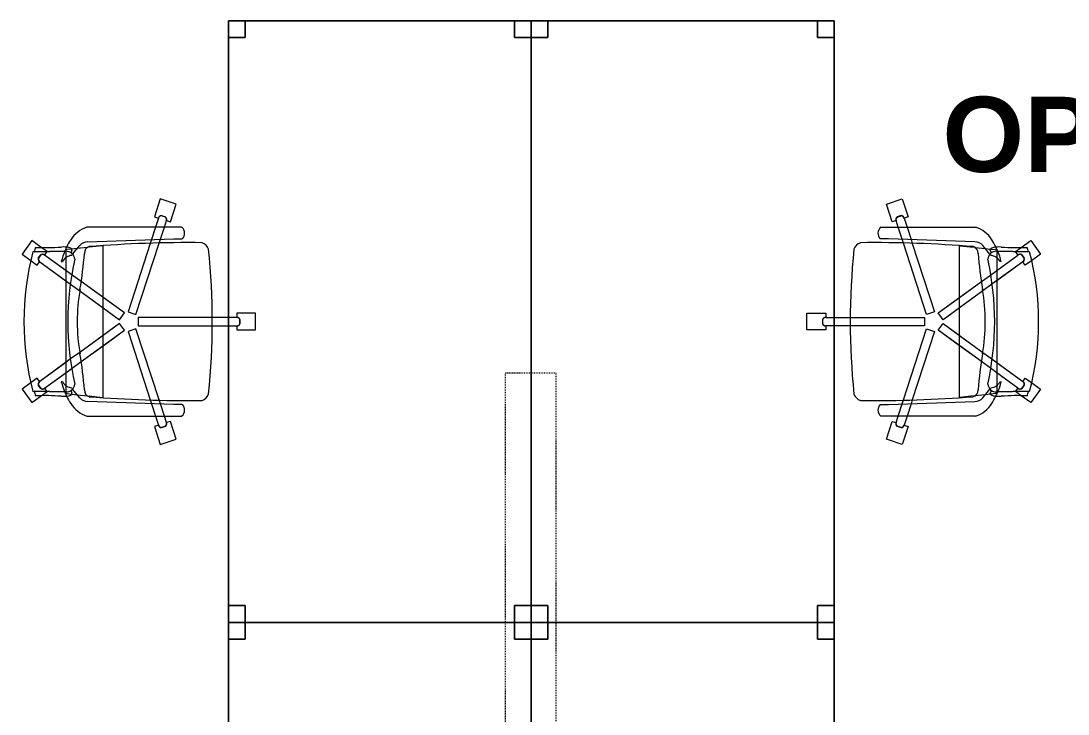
# Model space of a CAD drawing. Header units: inches. Extents: x 385 to 2249, y -1773 to -36.
# Drawn here: x 613.5 to 738.8, y -746.6 to -663.6 of the extents above; entities that cross this region are included whole.
import ezdxf

# ---------------------------------------------------------------- set-up
doc = ezdxf.new("R2010")
doc.units = ezdxf.units.IN
doc.header["$MEASUREMENT"] = 0
doc.linetypes.add('Dash 1_32_', pattern=[0.0625, 0.03125, -0.03125])
for name, color, linetype, lineweight in [('A-AREA-IDEN', 2, 'Continuous', 9), ('A-DETL', 90, 'Continuous', 9), ('I-FURN', 30, 'Continuous', 9)]:
    doc.layers.add(name, color=color, linetype=linetype, lineweight=lineweight)
doc.styles.add('Swis721 Lt BT_B', font='', dxfattribs={"height": 9})
doc.styles.get('Swis721 Lt BT_B').set_extended_font_data('Swis721 Lt BT', bold=True)

# ---------------------------------------------------------------- blocks, each defined once
blk = doc.blocks.new('Rectangular Table - Rectangular Table-V40-Level 6 POWER _ SIGNAL')
at = {"layer": 'I-FURN'}
for p, q in [((36, 18.13), (-30.65, 18.13)), ((-30.65, 18.13), (36, 18.13)), ((34, 18.13), (34, 16.13)), ((36, 18.13), (34, 18.13)), ((34, 18.13), (36, 18.13)), ((34, 16.13), (34, 18.13)), ((36, 16.13), (36, 18.13)), ((36, 18.13), (36, 16.13)), ((36, -18.13), (36, 18.13)), ((36, 18.13), (36, -18.13)), ((34, 16.13), (36, 16.13)), ((36, 16.13), (34, 16.13)), ((-36, 7.79), (-36, -18.13)), ((-36, -18.13), (-36, 7.79)), ((-34, -16.13), (-36, -16.13)), ((-36, -16.13), (-36, -18.13)), ((-36, -18.13), (-36, -16.13)), ((-36, -16.13), (-34, -16.13)), ((-34, -18.13), (-34, -16.13)), ((-34, -16.13), (-34, -18.13)), ((36, -16.13), (34, -16.13)), ((34, -16.13), (34, -18.13)), ((34, -18.13), (34, -16.13)), ((34, -16.13), (36, -16.13)), ((36, -18.13), (36, -16.13)), ((36, -16.13), (36, -18.13)), ((-36, -18.13), (-34, -18.13)), ((-34, -18.13), (-36, -18.13)), ((-36, -18.13), (36, -18.13)), ((36, -18.13), (-36, -18.13)), ((34, -18.13), (36, -18.13)), ((36, -18.13), (34, -18.13))]:
    blk.add_line(p, q, dxfattribs=at)
blk = doc.blocks.new('Rectangular Table - Rectangular Table-5809077-Level 6 POWER _ SIGNAL')
at = {"layer": 'I-FURN'}
for p, q in [((-34, 18.13), (-36, 18.13)), ((-36, 18.13), (-36, 16.13)), ((-36, 16.13), (-36, 18.13)), ((-36, 18.13), (-34, 18.13)), ((36, 18.13), (-36, 18.13)), ((-36, 18.13), (-36, -18.13)), ((-36, -18.13), (-36, 18.13)), ((-36, 18.13), (36, 18.13)), ((-34, 16.13), (-34, 18.13)), ((-34, 18.13), (-34, 16.13)), ((34, 18.13), (34, 16.13)), ((36, 18.13), (34, 18.13)), ((34, 18.13), (36, 18.13)), ((34, 16.13), (34, 18.13)), ((36, 16.13), (36, 18.13)), ((36, 18.13), (36, 16.13)), ((36, -18.13), (36, 18.13)), ((36, 18.13), (36, -18.13)), ((-36, 16.13), (-34, 16.13)), ((-34, 16.13), (-36, 16.13)), ((34, 16.13), (36, 16.13)), ((36, 16.13), (34, 16.13)), ((-34, -16.13), (-36, -16.13)), ((-36, -16.13), (-36, -18.13)), ((-36, -18.13), (-36, -16.13)), ((-36, -16.13), (-34, -16.13)), ((-34, -18.13), (-34, -16.13)), ((-34, -16.13), (-34, -18.13)), ((36, -16.13), (34, -16.13)), ((34, -16.13), (34, -18.13)), ((34, -18.13), (34, -16.13)), ((34, -16.13), (36, -16.13)), ((36, -18.13), (36, -16.13)), ((36, -16.13), (36, -18.13)), ((-36, -18.13), (-34, -18.13)), ((-34, -18.13), (-36, -18.13)), ((-36, -18.13), (36, -18.13)), ((36, -18.13), (-36, -18.13)), ((34, -18.13), (36, -18.13)), ((36, -18.13), (34, -18.13))]:
    blk.add_line(p, q, dxfattribs=at)
blk = doc.blocks.new('F-Haworth_Chair_X99-Seminar - X99 Advanced Seminar Chair-V42-Level 6 POWER _ SIGNAL')
at = {"layer": 'I-FURN'}
for p, q in [((-1, 15.13), (1, 15.13)), ((-1, 12.88), (-1, 15.13)), ((-1, 15.13), (1, 15.13)), ((-1, 12.88), (-1, 15.13)), ((1, 15.13), (1, 12.88)), ((1, 15.13), (1, 12.88)), ((-0.52, 12.88), (-1, 12.88)), ((-0.52, 12.88), (-1, 12.88)), ((-0.5, 11.87), (-0.5, 12.88)), ((-0.5, 11.87), (-0.5, 12.88)), ((0.26, 13.26), (-0.26, 13.26)), ((0.26, 13.26), (-0.26, 13.26)), ((-0.25, 13.25), (0.25, 13.25)), ((-0.25, 13.25), (0.25, 13.25)), ((0.5, 12.88), (0.5, 11.87)), ((0.5, 12.88), (0.5, 11.87)), ((1, 12.88), (0.52, 12.88)), ((1, 12.88), (0.52, 12.88)), ((-0.5, 9.91), (-0.5, 11.87)), ((-0.5, 9.91), (-0.5, 11.87)), ((0.5, 11.87), (0.5, 9.91)), ((0.5, 11.87), (0.5, 9.91)), ((-0.5, 1.08), (-0.5, 9.91)), ((-0.5, 1.08), (-0.5, 9.91)), ((0.5, 9.91), (0.5, 1.08)), ((0.5, 9.91), (0.5, 1.08)), ((-11.32, 5.48), (-11.3, 6.32)), ((-9.92, 6.36), (-9.92, 5.36)), ((9.92, 5.36), (9.92, 6.36)), ((11.3, 6.32), (11.32, 5.48)), ((-14.69, 3.72), (-14.08, 5.62)), ((-14.69, 3.72), (-14.08, 5.62)), ((-14.08, 5.62), (-11.94, 4.93)), ((-14.08, 5.62), (-11.94, 4.93)), ((-11.32, -5.06), (-11.32, 5.48)), ((-9.92, 5.36), (-9.57, -4.97)), ((9.57, -4.97), (9.92, 5.36)), ((11.32, 5.48), (11.32, -5.06)), ((11.94, 4.93), (14.08, 5.62)), ((11.94, 4.93), (14.08, 5.62)), ((14.08, 5.62), (14.69, 3.72)), ((14.08, 5.62), (14.69, 3.72)), ((-12.53, 4.34), (-12.69, 3.85)), ((-12.53, 4.34), (-12.69, 3.85)), ((-12.68, 3.86), (-12.52, 4.33)), ((-12.68, 3.86), (-12.52, 4.33)), ((-11.94, 4.93), (-12.09, 4.47)), ((-11.94, 4.93), (-12.09, 4.47)), ((-12.09, 4.45), (-11.32, 4.21)), ((-12.09, 4.45), (-11.32, 4.21)), ((-11.32, 4.21), (-9.86, 3.73)), ((-11.32, 4.21), (-9.86, 3.73)), ((9.86, 3.73), (11.32, 4.21)), ((9.86, 3.73), (11.32, 4.21)), ((11.32, 4.21), (12.09, 4.45)), ((11.32, 4.21), (12.09, 4.45)), ((12.09, 4.47), (11.94, 4.93)), ((12.09, 4.47), (11.94, 4.93)), ((12.52, 4.33), (12.68, 3.86)), ((12.52, 4.33), (12.68, 3.86)), ((12.69, 3.85), (12.53, 4.34)), ((12.69, 3.85), (12.53, 4.34)), ((-12.55, 3.03), (-14.69, 3.72)), ((-12.55, 3.03), (-14.69, 3.72)), ((-12.4, 3.49), (-12.55, 3.03)), ((-12.4, 3.49), (-12.55, 3.03)), ((-11.32, 3.15), (-12.4, 3.5)), ((-11.32, 3.15), (-12.4, 3.5)), ((-9.83, 2.67), (-11.32, 3.15)), ((-9.83, 2.67), (-11.32, 3.15)), ((-9.86, 3.73), (-9.38, 3.57)), ((-9.86, 3.73), (-9.38, 3.57)), ((-9.37, 2.52), (-9.83, 2.67)), ((-9.37, 2.52), (-9.83, 2.67)), ((-9.38, 3.57), (-0.87, 0.81)), ((-9.38, 3.57), (-0.87, 0.81)), ((-1.18, -0.14), (-9.37, 2.52)), ((-1.18, -0.14), (-9.37, 2.52)), ((0.87, 0.81), (9.38, 3.57)), ((0.87, 0.81), (9.38, 3.57)), ((9.37, 2.52), (1.18, -0.14)), ((9.37, 2.52), (1.18, -0.14)), ((9.83, 2.67), (9.37, 2.52)), ((9.83, 2.67), (9.37, 2.52)), ((9.38, 3.57), (9.86, 3.73)), ((9.38, 3.57), (9.86, 3.73)), ((11.32, 3.15), (9.83, 2.67)), ((11.32, 3.15), (9.83, 2.67)), ((12.4, 3.5), (11.32, 3.15)), ((12.4, 3.5), (11.32, 3.15)), ((12.55, 3.03), (12.4, 3.49)), ((12.55, 3.03), (12.4, 3.49)), ((14.69, 3.72), (12.55, 3.03)), ((14.69, 3.72), (12.55, 3.03)), ((-0.87, 0.81), (-1.18, -0.14)), ((-0.87, 0.81), (-1.18, -0.14)), ((0.5, 1.08), (-0.5, 1.08)), ((0.5, 1.08), (-0.5, 1.08)), ((1.18, -0.14), (0.87, 0.81)), ((1.18, -0.14), (0.87, 0.81)), ((-4.79, -5.75), (-1.04, -0.58)), ((-0.23, -1.17), (-3.68, -5.91)), ((-2.89, -3.12), (-1.04, -0.58)), ((-0.23, -1.17), (-1.65, -3.12)), ((-1.04, -0.58), (-0.23, -1.17)), ((-1.04, -0.58), (-0.23, -1.17)), ((0.23, -1.17), (1.04, -0.58)), ((0.23, -1.17), (1.04, -0.58)), ((1.65, -3.12), (0.23, -1.17)), ((3.68, -5.91), (0.23, -1.17)), ((1.04, -0.58), (2.89, -3.12)), ((1.04, -0.58), (4.79, -5.75)), ((-9.07, -3.12), (-2.89, -3.12)), ((-9.07, -3.2), (-9.07, -3.12)), ((-8.9, -4.8), (-9.07, -3.2)), ((-4.79, -5.75), (-2.89, -3.12)), ((-1.65, -3.12), (-3.68, -5.91)), ((-2.89, -3.12), (-1.65, -3.12)), ((-1.65, -3.12), (1.65, -3.12)), ((1.65, -3.12), (2.89, -3.12)), ((3.68, -5.91), (1.65, -3.12)), ((2.89, -3.12), (9.07, -3.12)), ((2.89, -3.12), (4.79, -5.75)), ((9.07, -3.2), (8.9, -4.8)), ((9.07, -3.12), (9.07, -3.2)), ((-8.88, -4.99), (-8.89, -4.91)), ((-8.75, -6.22), (-8.88, -4.99)), ((8.88, -4.99), (8.75, -6.22)), ((8.89, -4.91), (8.88, -4.99)), ((-9.13, -5.92), (-8.07, -6.77)), ((-8.68, -6.87), (-8.75, -6.22)), ((-5.57, -6.82), (-4.79, -5.75)), ((-5.57, -6.82), (-4.79, -5.75)), ((-3.68, -5.91), (-4.47, -7.01)), ((-3.68, -5.91), (-4.47, -7.01)), ((4.47, -7.01), (3.68, -5.91)), ((4.47, -7.01), (3.68, -5.91)), ((4.79, -5.75), (5.57, -6.82)), ((4.79, -5.75), (5.57, -6.82)), ((8.07, -6.77), (9.13, -5.92)), ((8.75, -6.22), (8.68, -6.87)), ((-8.62, -7.42), (-8.68, -6.87)), ((-8.6, -7.6), (-8.62, -7.43)), ((-8.61, -6.81), (-8.23, -6.95)), ((-8.03, -6.81), (-7.95, -6.87)), ((-7.97, -10.12), (-5.57, -6.82)), ((-4.47, -7.01), (-7.16, -10.71)), ((-6.14, -7.6), (-5.57, -6.82)), ((-4.47, -7.01), (-4.9, -7.6)), ((4.9, -7.6), (4.47, -7.01)), ((7.16, -10.71), (4.47, -7.01)), ((5.57, -6.82), (6.14, -7.6)), ((5.57, -6.82), (7.97, -10.12)), ((7.95, -6.87), (8.03, -6.81)), ((8.23, -6.95), (8.61, -6.81)), ((8.62, -7.43), (8.6, -7.6)), ((8.68, -6.87), (8.62, -7.42)), ((-8.49, -7.6), (-8.56, -7.6)), ((-8.42, -7.57), (-8.34, -11.37)), ((-8.34, -11.52), (-8.42, -7.57)), ((-7.65, -7.6), (-8.4, -7.6)), ((-7.97, -10.12), (-6.14, -7.6)), ((-6.14, -7.6), (-7.65, -7.6)), ((-7.18, -7.99), (-7.21, -8.13)), ((-4.93, -7.64), (-7.16, -10.71)), ((-4.93, -7.6), (-6.14, -7.6)), ((4.9, -7.6), (-4.9, -7.6)), ((6.14, -7.6), (4.9, -7.6)), ((7.16, -10.71), (4.9, -7.6)), ((7.65, -7.6), (6.14, -7.6)), ((6.14, -7.6), (7.97, -10.12)), ((7.21, -8.13), (7.18, -7.99)), ((8.4, -7.6), (7.65, -7.6)), ((8.34, -11.37), (8.42, -7.57)), ((8.42, -7.57), (8.34, -11.52)), ((8.56, -7.6), (8.49, -7.6)), ((-8.88, -10.52), (-8.38, -9.83)), ((-8.88, -10.52), (-8.38, -9.83)), ((-8.38, -9.83), (-7.99, -10.11)), ((-8.38, -9.83), (-7.99, -10.11)), ((7.99, -10.11), (8.38, -9.83)), ((7.99, -10.11), (8.38, -9.83)), ((8.38, -9.83), (8.88, -10.52)), ((8.38, -9.83), (8.88, -10.52)), ((-9.7, -11.65), (-8.88, -10.52)), ((-9.7, -11.65), (-8.88, -10.52)), ((-8, -10.58), (-7.59, -10.88)), ((-8, -10.58), (-7.59, -10.88)), ((-7.59, -10.87), (-7.99, -10.57)), ((-7.59, -10.87), (-7.99, -10.57)), ((-6.76, -11), (-7.29, -11.74)), ((-6.76, -11), (-7.29, -11.74)), ((-7.15, -10.72), (-6.76, -11)), ((-7.15, -10.72), (-6.76, -11)), ((6.76, -11), (7.15, -10.72)), ((6.76, -11), (7.15, -10.72)), ((7.29, -11.74), (6.76, -11)), ((7.29, -11.74), (6.76, -11)), ((7.99, -10.57), (7.59, -10.87)), ((7.99, -10.57), (7.59, -10.87)), ((7.59, -10.88), (8, -10.58)), ((7.59, -10.88), (8, -10.58)), ((8.88, -10.52), (9.7, -11.65)), ((8.88, -10.52), (9.7, -11.65)), ((-8.08, -12.82), (-9.7, -11.65)), ((-8.08, -12.82), (-9.7, -11.65)), ((-7.29, -11.74), (-8.08, -12.82)), ((-7.29, -11.74), (-8.08, -12.82)), ((8.08, -12.82), (7.29, -11.74)), ((8.08, -12.82), (7.29, -11.74)), ((9.7, -11.65), (8.08, -12.82)), ((9.7, -11.65), (8.08, -12.82))]:
    blk.add_line(p, q, dxfattribs=at)
for centre, radius, start, end in [((-0.11, 12.88), 0.407, 111.1651, 180.8349), ((-0.11, 12.88), 0.407, 166.9009, 180.8349), ((-0.11, 12.88), 0.407, 152.967, 166.9009), ((-0.09, 12.88), 0.406, 139.5719, 180), ((-0.09, 12.88), 0.406, 166.524, 180), ((-0.09, 12.88), 0.406, 139.5719, 166.524), ((-0.11, 12.88), 0.407, 111.1651, 152.967), ((-0.09, 12.88), 0.406, 126.0959, 139.5719), ((-0.09, 12.88), 0.406, 126.0959, 139.5719), ((-0.09, 12.88), 0.406, 112.6199, 126.0959), ((-0.09, 12.88), 0.406, 112.6199, 126.0959), ((0.09, 12.88), 0.406, 53.9041, 67.3801), ((0.09, 12.88), 0.406, 53.9041, 67.3801), ((0.11, 12.88), 0.407, 359.1651, 68.8349), ((0.11, 12.88), 0.407, 359.1651, 68.8349), ((0.09, 12.88), 0.406, 0, 53.9041), ((0.09, 12.88), 0.406, 13.476, 53.9041), ((0.09, 12.88), 0.406, 0, 13.476), ((-8.21, 8.28), 1.31, 110.0433, 159.9567), ((0, -75.01), 84.96, 84.1475, 95.8525), ((8.21, 8.28), 1.31, 20.0433, 69.9567), ((144.06, 7.32), 153.52, 179.4749, 184.5213), ((-144.06, 7.32), 153.52, 355.4787, 0.5251), ((-10.58, 5.68), 0.956, 45.8901, 138.1099), ((10.58, 5.68), 0.956, 41.8901, 134.1099), ((-12.28, 3.88), 0.407, 183.1651, 252.8349), ((-12.28, 3.88), 0.407, 183.1651, 252.8349), ((-12.27, 3.89), 0.406, 184.6199, 198.0959), ((-12.27, 3.89), 0.406, 184.6199, 252), ((-12.27, 3.89), 0.406, 198.0959, 238.524), ((-12.22, 4.09), 0.407, 71.1651, 140.8349), ((-12.22, 4.09), 0.407, 126.9009, 140.8349), ((-12.22, 4.07), 0.406, 85.476, 139.3801), ((-12.22, 4.07), 0.406, 72, 139.3801), ((-12.22, 4.09), 0.407, 112.967, 126.9009), ((-12.22, 4.09), 0.407, 71.1651, 112.967), ((-12.22, 4.07), 0.406, 72, 85.476), ((12.22, 4.09), 0.407, 80.967, 108.8349), ((12.22, 4.09), 0.407, 39.1651, 108.8349), ((12.22, 4.07), 0.406, 81.0479, 108), ((12.22, 4.07), 0.406, 40.6199, 108), ((12.22, 4.09), 0.407, 39.1651, 80.967), ((12.22, 4.07), 0.406, 40.6199, 81.0479), ((12.27, 3.89), 0.406, 288, 355.3801), ((12.28, 3.88), 0.407, 287.1651, 356.8349), ((12.27, 3.89), 0.406, 288, 341.9041), ((12.27, 3.89), 0.406, 341.9041, 355.3801), ((12.28, 3.88), 0.407, 342.9009, 356.8349), ((-12.27, 3.89), 0.406, 238.524, 252), ((12.28, 3.88), 0.407, 287.1651, 315.033), ((12.28, 3.88), 0.407, 315.033, 328.967), ((12.28, 3.88), 0.407, 328.967, 342.9009), ((-8.18, -4.9), 1.39, 182.8013, 227.1078), ((-8.24, -4.59), 0.763, 194.2338, 275.7662), ((8.24, -4.59), 0.763, 264.2338, 345.7662), ((8.18, -4.9), 1.39, 312.8922, 357.1987), ((-7.87, -3.92), 3.63, 198.1789, 238.0478), ((-11.32, -48.08), 42.84, 79.9767, 85.7699), ((0, 15.97), 22.19, 259.9767, 280.0233), ((11.32, -48.08), 42.84, 94.2301, 100.0233), ((7.87, -3.92), 3.63, 301.9522, 341.8211), ((-4.71, 1.15), 9.61, 238.0478, 243.9964), ((-5.2, -7.86), 3.74, 170.0936, 184.0143), ((-4.71, 1.15), 9.61, 243.9964, 246.4906), ((-8.28, -7.33), 0.613, 122.5427, 170.0936), ((-7.37, -7.55), 1.05, 95.9554, 181.1786), ((-7.37, -7.55), 1.05, 145.2002, 181.1786), ((-6.55, -6.76), 1.38, 185.0878, 199.5533), ((-6.55, -6.76), 1.38, 199.5533, 212.4248), ((0, 26.49), 33.83, 257.2285, 282.7715), ((7.37, -7.55), 1.05, 358.8214, 84.0446), ((6.55, -6.76), 1.38, 327.5752, 354.9122), ((7.37, -7.55), 1.05, 358.8214, 34.7998), ((4.71, 1.15), 9.61, 293.5094, 296.0036), ((8.28, -7.33), 0.613, 9.9064, 57.4573), ((5.2, -7.86), 3.74, 355.9857, 9.9064), ((4.71, 1.15), 9.61, 296.1949, 301.9522), ((-36.06, -10.03), 27.2, 357.4882, 4.0143), ((-4.71, 1.15), 9.61, 246.6393, 247.073), ((-4.71, 1.15), 9.61, 247.2631, 254.9334), ((-6.55, -6.76), 1.38, 214.0187, 228.4842), ((-6.55, -6.76), 1.38, 228.4842, 242.9497), ((6.55, -6.76), 1.38, 297.0503, 325.9813), ((4.71, 1.15), 9.61, 285.0666, 292.7369), ((4.71, 1.15), 9.61, 292.927, 293.3607), ((36.06, -10.03), 27.2, 175.9857, 182.5118), ((0, 20.73), 33.17, 254.4478, 255.4234), ((-7.66, -10.36), 0.407, 143.1651, 212.8349), ((-7.66, -10.36), 0.407, 171.033, 198.9009), ((-7.66, -10.36), 0.407, 143.1651, 171.033), ((-7.64, -10.36), 0.406, 157.476, 184.4281), ((-7.64, -10.36), 0.406, 157.476, 211.3801), ((-7.64, -10.36), 0.406, 184.4281, 211.3801), ((-7.66, -10.36), 0.407, 198.9009, 212.8349), ((-7.64, -10.36), 0.406, 144, 157.476), ((-7.64, -10.36), 0.406, 144, 157.476), ((-7.48, -10.49), 0.407, 255.1651, 324.8349), ((-7.49, -10.47), 0.406, 256.6199, 297.0479), ((-7.49, -10.47), 0.406, 256.6199, 270.0959), ((-7.48, -10.49), 0.407, 255.1651, 269.0991), ((-7.49, -10.47), 0.406, 270.0959, 283.5719), ((-7.48, -10.49), 0.407, 269.0991, 283.033), ((-7.49, -10.47), 0.406, 283.5719, 297.0479), ((-7.48, -10.49), 0.407, 283.033, 310.9009), ((-7.49, -10.47), 0.406, 297.0479, 324), ((-7.49, -10.47), 0.406, 297.0479, 310.524), ((-7.49, -10.47), 0.406, 310.524, 324), ((-7.48, -10.49), 0.407, 310.9009, 324.8349), ((7.48, -10.49), 0.407, 215.1651, 284.8349), ((7.48, -10.49), 0.407, 215.1651, 284.8349), ((7.49, -10.47), 0.406, 216, 229.476), ((7.49, -10.47), 0.406, 216, 283.3801), ((7.49, -10.47), 0.406, 229.476, 256.4281), ((7.49, -10.47), 0.406, 256.4281, 283.3801), ((7.64, -10.36), 0.406, 22.524, 36), ((7.64, -10.36), 0.406, 328.6199, 36), ((7.66, -10.36), 0.407, 327.1651, 36.8349), ((7.66, -10.36), 0.407, 341.0991, 36.8349), ((7.64, -10.36), 0.406, 328.6199, 355.5719), ((7.66, -10.36), 0.407, 327.1651, 341.0991), ((7.64, -10.36), 0.406, 9.0479, 22.524), ((7.64, -10.36), 0.406, 355.5719, 9.0479), ((0, 20.73), 33.17, 284.5766, 285.5522), ((0, 20.29), 32.89, 255.304, 284.6925)]:
    blk.add_arc(centre, radius, start, end, dxfattribs=at)
blk = doc.blocks.new('Rectangular Table - Rectangular Table-V54-Level 6 POWER _ SIGNAL')
at = {"layer": 'I-FURN'}
for p, q in [((36, 18.13), (-30.65, 18.13)), ((-30.65, 18.13), (36, 18.13)), ((34, 18.13), (34, 16.13)), ((36, 18.13), (34, 18.13)), ((34, 18.13), (36, 18.13)), ((34, 16.13), (34, 18.13)), ((36, 16.13), (36, 18.13)), ((36, 18.13), (36, 16.13)), ((36, -18.13), (36, 18.13)), ((36, 18.13), (36, -18.13)), ((-36, 16.53), (-36, 16.13)), ((-36, 16.13), (-36, 16.53)), ((-36, 16.53), (-36, -3.06)), ((-36, -3.06), (-36, 16.53)), ((-36, 16.13), (-34.15, 16.13)), ((-34.15, 16.13), (-36, 16.13)), ((34, 16.13), (36, 16.13)), ((36, 16.13), (34, 16.13)), ((36, -16.13), (34, -16.13)), ((34, -16.13), (34, -18.13)), ((34, -18.13), (34, -16.13)), ((34, -16.13), (36, -16.13)), ((36, -18.13), (36, -16.13)), ((36, -16.13), (36, -18.13)), ((-30.65, -18.13), (36, -18.13)), ((36, -18.13), (-30.65, -18.13)), ((34, -18.13), (36, -18.13)), ((36, -18.13), (34, -18.13))]:
    blk.add_line(p, q, dxfattribs=at)
blk = doc.blocks.new('Rectangular Table - Rectangular Table-5809076-Level 6 POWER _ SIGNAL')
at = {"layer": 'I-FURN'}
for p, q in [((-34, 18.13), (-36, 18.13)), ((-36, 18.13), (-36, 16.13)), ((-36, 16.13), (-36, 18.13)), ((-36, 18.13), (-34, 18.13)), ((36, 18.13), (-36, 18.13)), ((-36, 18.13), (-36, -18.13)), ((-36, -18.13), (-36, 18.13)), ((-36, 18.13), (36, 18.13)), ((-34, 16.13), (-34, 18.13)), ((-34, 18.13), (-34, 16.13)), ((34, 18.13), (34, 16.13)), ((36, 18.13), (34, 18.13)), ((34, 18.13), (36, 18.13)), ((34, 16.13), (34, 18.13)), ((36, 16.13), (36, 18.13)), ((36, 18.13), (36, 16.13)), ((36, -18.13), (36, 18.13)), ((36, 18.13), (36, -18.13)), ((-36, 16.13), (-34, 16.13)), ((-34, 16.13), (-36, 16.13)), ((34, 16.13), (36, 16.13)), ((36, 16.13), (34, 16.13)), ((-34, -16.13), (-36, -16.13)), ((-36, -16.13), (-36, -18.13)), ((-36, -18.13), (-36, -16.13)), ((-36, -16.13), (-34, -16.13)), ((-34, -18.13), (-34, -16.13)), ((-34, -16.13), (-34, -18.13)), ((36, -16.13), (34, -16.13)), ((34, -16.13), (34, -18.13)), ((34, -18.13), (34, -16.13)), ((34, -16.13), (36, -16.13)), ((36, -18.13), (36, -16.13)), ((36, -16.13), (36, -18.13)), ((-36, -18.13), (-34, -18.13)), ((-34, -18.13), (-36, -18.13)), ((-36, -18.13), (36, -18.13)), ((36, -18.13), (-36, -18.13)), ((34, -18.13), (36, -18.13)), ((36, -18.13), (34, -18.13))]:
    blk.add_line(p, q, dxfattribs=at)
blk = doc.blocks.new('F-Haworth_Chair_X99-Seminar - X99 Advanced Seminar Chair-V56-Level 6 POWER _ SIGNAL')
at = {"layer": 'I-FURN'}
for p, q in [((-8.08, 12.82), (-9.7, 11.65)), ((-8.08, 12.82), (-9.7, 11.65)), ((-7.29, 11.74), (-8.08, 12.82)), ((-7.29, 11.74), (-8.08, 12.82)), ((8.08, 12.82), (7.29, 11.74)), ((8.08, 12.82), (7.29, 11.74)), ((9.7, 11.65), (8.08, 12.82)), ((9.7, 11.65), (8.08, 12.82)), ((-9.7, 11.65), (-8.88, 10.52)), ((-9.7, 11.65), (-8.88, 10.52)), ((-8.34, 11.52), (-8.42, 7.57)), ((-8.42, 7.57), (-8.34, 11.37)), ((-6.76, 11), (-7.29, 11.74)), ((-6.76, 11), (-7.29, 11.74)), ((7.29, 11.74), (6.76, 11)), ((7.29, 11.74), (6.76, 11)), ((8.42, 7.57), (8.34, 11.52)), ((8.34, 11.37), (8.42, 7.57)), ((8.88, 10.52), (9.7, 11.65)), ((8.88, 10.52), (9.7, 11.65)), ((-8.88, 10.52), (-8.38, 9.83)), ((-8.88, 10.52), (-8.38, 9.83)), ((-8.38, 9.83), (-7.99, 10.11)), ((-8.38, 9.83), (-7.99, 10.11)), ((-8, 10.58), (-7.59, 10.88)), ((-8, 10.58), (-7.59, 10.88)), ((-7.59, 10.87), (-7.99, 10.57)), ((-7.59, 10.87), (-7.99, 10.57)), ((-7.97, 10.12), (-6.14, 7.6)), ((-7.97, 10.12), (-5.57, 6.82)), ((-4.93, 7.64), (-7.16, 10.71)), ((-4.47, 7.01), (-7.16, 10.71)), ((-7.15, 10.72), (-6.76, 11)), ((-7.15, 10.72), (-6.76, 11)), ((7.16, 10.71), (4.47, 7.01)), ((7.16, 10.71), (4.9, 7.6)), ((5.57, 6.82), (7.97, 10.12)), ((6.14, 7.6), (7.97, 10.12)), ((6.76, 11), (7.15, 10.72)), ((6.76, 11), (7.15, 10.72)), ((7.59, 10.88), (8, 10.58)), ((7.59, 10.88), (8, 10.58)), ((7.99, 10.57), (7.59, 10.87)), ((7.99, 10.57), (7.59, 10.87)), ((7.99, 10.11), (8.38, 9.83)), ((7.99, 10.11), (8.38, 9.83)), ((8.38, 9.83), (8.88, 10.52)), ((8.38, 9.83), (8.88, 10.52)), ((-8.6, 7.6), (-8.62, 7.43)), ((-8.49, 7.6), (-8.56, 7.6)), ((-7.65, 7.6), (-8.4, 7.6)), ((-6.14, 7.6), (-7.65, 7.6)), ((-7.18, 7.99), (-7.21, 8.13)), ((-4.93, 7.6), (-6.14, 7.6)), ((-6.14, 7.6), (-5.57, 6.82)), ((4.9, 7.6), (-4.9, 7.6)), ((-4.47, 7.01), (-4.9, 7.6)), ((4.9, 7.6), (4.47, 7.01)), ((6.14, 7.6), (4.9, 7.6)), ((5.57, 6.82), (6.14, 7.6)), ((7.65, 7.6), (6.14, 7.6)), ((7.21, 8.13), (7.18, 7.99)), ((8.4, 7.6), (7.65, 7.6)), ((8.56, 7.6), (8.49, 7.6)), ((8.62, 7.43), (8.6, 7.6)), ((-9.13, 5.92), (-8.07, 6.77)), ((-8.68, 6.87), (-8.75, 6.22)), ((-8.62, 7.42), (-8.68, 6.87)), ((-8.61, 6.81), (-8.23, 6.95)), ((-8.03, 6.81), (-7.95, 6.87)), ((-5.57, 6.82), (-4.79, 5.75)), ((-5.57, 6.82), (-4.79, 5.75)), ((-3.68, 5.91), (-4.47, 7.01)), ((-3.68, 5.91), (-4.47, 7.01)), ((4.47, 7.01), (3.68, 5.91)), ((4.47, 7.01), (3.68, 5.91)), ((4.79, 5.75), (5.57, 6.82)), ((4.79, 5.75), (5.57, 6.82)), ((7.95, 6.87), (8.03, 6.81)), ((8.07, 6.77), (9.13, 5.92)), ((8.23, 6.95), (8.61, 6.81)), ((8.68, 6.87), (8.62, 7.42)), ((8.75, 6.22), (8.68, 6.87)), ((-11.32, 5.06), (-11.32, -5.48)), ((-8.75, 6.22), (-8.88, 4.99)), ((-4.79, 5.75), (-2.89, 3.12)), ((-4.79, 5.75), (-1.04, 0.58)), ((-1.65, 3.12), (-3.68, 5.91)), ((-0.23, 1.17), (-3.68, 5.91)), ((3.68, 5.91), (0.23, 1.17)), ((1.04, 0.58), (4.79, 5.75)), ((3.68, 5.91), (1.65, 3.12)), ((2.89, 3.12), (4.79, 5.75)), ((8.88, 4.99), (8.75, 6.22)), ((11.32, -5.48), (11.32, 5.06)), ((-9.92, -5.36), (-9.57, 4.97)), ((-8.9, 4.8), (-9.07, 3.2)), ((-8.88, 4.99), (-8.89, 4.91)), ((8.89, 4.91), (8.88, 4.99)), ((9.07, 3.2), (8.9, 4.8)), ((9.57, 4.97), (9.92, -5.36)), ((-9.07, 3.2), (-9.07, 3.12)), ((-9.07, 3.12), (-2.89, 3.12)), ((-2.89, 3.12), (-1.65, 3.12)), ((-2.89, 3.12), (-1.04, 0.58)), ((-1.65, 3.12), (1.65, 3.12)), ((-0.23, 1.17), (-1.65, 3.12)), ((1.65, 3.12), (0.23, 1.17)), ((1.04, 0.58), (2.89, 3.12)), ((1.65, 3.12), (2.89, 3.12)), ((2.89, 3.12), (9.07, 3.12)), ((9.07, 3.12), (9.07, 3.2)), ((-1.18, 0.14), (-9.37, -2.52)), ((-1.18, 0.14), (-9.37, -2.52)), ((-0.87, -0.81), (-1.18, 0.14)), ((-0.87, -0.81), (-1.18, 0.14)), ((-1.04, 0.58), (-0.23, 1.17)), ((-1.04, 0.58), (-0.23, 1.17)), ((0.23, 1.17), (1.04, 0.58)), ((0.23, 1.17), (1.04, 0.58)), ((1.18, 0.14), (0.87, -0.81)), ((1.18, 0.14), (0.87, -0.81)), ((9.37, -2.52), (1.18, 0.14)), ((9.37, -2.52), (1.18, 0.14)), ((-9.38, -3.57), (-0.87, -0.81)), ((-9.38, -3.57), (-0.87, -0.81)), ((-0.5, -1.08), (-0.5, -9.91)), ((0.5, -1.08), (-0.5, -1.08)), ((-0.5, -1.08), (-0.5, -9.91)), ((0.5, -1.08), (-0.5, -1.08)), ((0.5, -9.91), (0.5, -1.08)), ((0.5, -9.91), (0.5, -1.08)), ((0.87, -0.81), (9.38, -3.57)), ((0.87, -0.81), (9.38, -3.57)), ((-12.55, -3.03), (-14.69, -3.72)), ((-12.55, -3.03), (-14.69, -3.72)), ((-14.69, -3.72), (-14.08, -5.62)), ((-14.69, -3.72), (-14.08, -5.62)), ((-12.4, -3.49), (-12.55, -3.03)), ((-12.4, -3.49), (-12.55, -3.03)), ((-11.32, -3.15), (-12.4, -3.5)), ((-11.32, -3.15), (-12.4, -3.5)), ((-9.83, -2.67), (-11.32, -3.15)), ((-9.83, -2.67), (-11.32, -3.15)), ((-11.32, -4.21), (-9.86, -3.73)), ((-11.32, -4.21), (-9.86, -3.73)), ((-9.86, -3.73), (-9.38, -3.57)), ((-9.86, -3.73), (-9.38, -3.57)), ((-9.37, -2.52), (-9.83, -2.67)), ((-9.37, -2.52), (-9.83, -2.67)), ((9.83, -2.67), (9.37, -2.52)), ((9.83, -2.67), (9.37, -2.52)), ((9.38, -3.57), (9.86, -3.73)), ((9.38, -3.57), (9.86, -3.73)), ((11.32, -3.15), (9.83, -2.67)), ((11.32, -3.15), (9.83, -2.67)), ((9.86, -3.73), (11.32, -4.21)), ((9.86, -3.73), (11.32, -4.21)), ((12.4, -3.5), (11.32, -3.15)), ((12.4, -3.5), (11.32, -3.15)), ((12.55, -3.03), (12.4, -3.49)), ((12.55, -3.03), (12.4, -3.49)), ((14.69, -3.72), (12.55, -3.03)), ((14.69, -3.72), (12.55, -3.03)), ((14.08, -5.62), (14.69, -3.72)), ((14.08, -5.62), (14.69, -3.72)), ((-14.08, -5.62), (-11.94, -4.93)), ((-14.08, -5.62), (-11.94, -4.93)), ((-12.53, -4.34), (-12.69, -3.85)), ((-12.53, -4.34), (-12.69, -3.85)), ((-12.68, -3.86), (-12.52, -4.33)), ((-12.68, -3.86), (-12.52, -4.33)), ((-12.09, -4.45), (-11.32, -4.21)), ((-12.09, -4.45), (-11.32, -4.21)), ((-11.94, -4.93), (-12.09, -4.47)), ((-11.94, -4.93), (-12.09, -4.47)), ((11.32, -4.21), (12.09, -4.45)), ((11.32, -4.21), (12.09, -4.45)), ((12.09, -4.47), (11.94, -4.93)), ((12.09, -4.47), (11.94, -4.93)), ((11.94, -4.93), (14.08, -5.62)), ((11.94, -4.93), (14.08, -5.62)), ((12.52, -4.33), (12.68, -3.86)), ((12.52, -4.33), (12.68, -3.86)), ((12.69, -3.85), (12.53, -4.34)), ((12.69, -3.85), (12.53, -4.34)), ((-11.32, -5.48), (-11.3, -6.32)), ((-9.92, -6.36), (-9.92, -5.36)), ((9.92, -5.36), (9.92, -6.36)), ((11.3, -6.32), (11.32, -5.48)), ((-0.5, -9.91), (-0.5, -11.87)), ((-0.5, -9.91), (-0.5, -11.87)), ((0.5, -11.87), (0.5, -9.91)), ((0.5, -11.87), (0.5, -9.91)), ((-0.5, -11.87), (-0.5, -12.88)), ((-0.5, -11.87), (-0.5, -12.88)), ((0.5, -12.88), (0.5, -11.87)), ((0.5, -12.88), (0.5, -11.87)), ((-0.52, -12.88), (-1, -12.88)), ((-1, -12.88), (-1, -15.13)), ((-0.52, -12.88), (-1, -12.88)), ((-1, -12.88), (-1, -15.13)), ((0.26, -13.26), (-0.26, -13.26)), ((0.26, -13.26), (-0.26, -13.26)), ((-0.25, -13.25), (0.25, -13.25)), ((-0.25, -13.25), (0.25, -13.25)), ((1, -12.88), (0.52, -12.88)), ((1, -12.88), (0.52, -12.88)), ((1, -15.13), (1, -12.88)), ((1, -15.13), (1, -12.88)), ((-1, -15.13), (1, -15.13)), ((-1, -15.13), (1, -15.13))]:
    blk.add_line(p, q, dxfattribs=at)
for centre, radius, start, end in [((0, -20.29), 32.89, 75.3075, 104.696), ((0, -20.73), 33.17, 104.5766, 105.5522), ((0, -20.73), 33.17, 74.4478, 75.4234), ((-36.06, 10.03), 27.2, 355.9857, 2.5118), ((-7.66, 10.36), 0.407, 147.1651, 216.8349), ((-7.66, 10.36), 0.407, 161.0991, 188.967), ((-7.66, 10.36), 0.407, 188.967, 202.9009), ((-7.66, 10.36), 0.407, 147.1651, 161.0991), ((-7.64, 10.36), 0.406, 148.6199, 175.5719), ((-7.64, 10.36), 0.406, 148.6199, 216), ((-7.64, 10.36), 0.406, 175.5719, 189.0479), ((-7.64, 10.36), 0.406, 189.0479, 202.524), ((-7.66, 10.36), 0.407, 202.9009, 216.8349), ((-7.64, 10.36), 0.406, 202.524, 216), ((-7.48, 10.49), 0.407, 35.1651, 104.8349), ((-7.48, 10.49), 0.407, 35.1651, 104.8349), ((-7.49, 10.47), 0.406, 76.4281, 103.3801), ((-7.49, 10.47), 0.406, 36, 103.3801), ((-7.49, 10.47), 0.406, 62.9521, 76.4281), ((-7.49, 10.47), 0.406, 49.476, 62.9521), ((-7.49, 10.47), 0.406, 36, 49.476), ((7.48, 10.49), 0.407, 75.1651, 144.8349), ((7.48, 10.49), 0.407, 75.1651, 144.8349), ((7.49, 10.47), 0.406, 76.6199, 144), ((7.49, 10.47), 0.406, 117.0479, 144), ((7.49, 10.47), 0.406, 76.6199, 117.0479), ((7.64, 10.36), 0.406, 324, 31.3801), ((7.64, 10.36), 0.406, 324, 17.9041), ((7.66, 10.36), 0.407, 323.1651, 32.8349), ((7.66, 10.36), 0.407, 323.1651, 32.8349), ((7.64, 10.36), 0.406, 17.9041, 31.3801), ((36.06, 10.03), 27.2, 177.4882, 184.0143), ((-5.2, 7.86), 3.74, 175.9857, 189.9064), ((-4.71, -1.15), 9.61, 113.5094, 116.0036), ((-4.71, -1.15), 9.61, 112.927, 113.3607), ((-4.71, -1.15), 9.61, 105.0666, 112.7369), ((-7.37, 7.55), 1.05, 178.8214, 214.7998), ((-7.37, 7.55), 1.05, 178.8214, 264.0446), ((-6.55, 6.76), 1.38, 131.5158, 145.9813), ((-6.55, 6.76), 1.38, 117.0503, 131.5158), ((6.55, 6.76), 1.38, 34.0187, 62.9497), ((4.71, -1.15), 9.61, 67.2631, 74.9334), ((7.37, 7.55), 1.05, 275.9554, 1.1786), ((7.37, 7.55), 1.05, 325.2002, 1.1786), ((4.71, -1.15), 9.61, 66.6393, 67.073), ((4.71, -1.15), 9.61, 63.9964, 66.4906), ((5.2, 7.86), 3.74, 350.0936, 4.0143), ((-7.87, 3.92), 3.63, 121.9522, 161.8211), ((-4.71, -1.15), 9.61, 116.0036, 121.9522), ((-8.28, 7.33), 0.613, 189.9064, 237.4573), ((-6.55, 6.76), 1.38, 147.5752, 174.9122), ((0, -26.49), 33.83, 77.2285, 102.7715), ((6.55, 6.76), 1.38, 5.0878, 32.4248), ((8.28, 7.33), 0.613, 302.5427, 350.0936), ((4.71, -1.15), 9.61, 58.0478, 63.8051), ((7.87, 3.92), 3.63, 18.1789, 58.0478), ((-8.18, 4.9), 1.39, 132.8922, 177.1987), ((-8.24, 4.59), 0.763, 84.2338, 165.7662), ((-11.32, 48.08), 42.84, 274.2301, 280.0233), ((0, -15.97), 22.19, 79.9767, 100.0233), ((11.32, 48.08), 42.84, 259.9767, 265.7699), ((8.24, 4.59), 0.763, 14.2338, 95.7662), ((8.18, 4.9), 1.39, 2.8013, 47.1078), ((144.06, -7.32), 153.52, 175.4787, 180.5251), ((-144.06, -7.32), 153.52, 359.4749, 4.5213), ((-12.28, -3.88), 0.407, 107.1651, 176.8349), ((-12.28, -3.88), 0.407, 107.1651, 176.8349), ((-12.27, -3.89), 0.406, 108, 175.3801), ((-12.27, -3.89), 0.406, 121.476, 161.9041), ((-12.27, -3.89), 0.406, 108, 121.476), ((12.28, -3.88), 0.407, 3.1651, 72.8349), ((12.28, -3.88), 0.407, 3.1651, 72.8349), ((12.27, -3.89), 0.406, 45.0479, 72), ((12.27, -3.89), 0.406, 4.6199, 72), ((12.27, -3.89), 0.406, 4.6199, 45.0479), ((-12.27, -3.89), 0.406, 161.9041, 175.3801), ((-12.22, -4.09), 0.407, 219.1651, 260.967), ((-12.22, -4.09), 0.407, 219.1651, 288.8349), ((-12.22, -4.07), 0.406, 220.6199, 274.524), ((-12.22, -4.07), 0.406, 220.6199, 288), ((-12.22, -4.09), 0.407, 260.967, 274.9009), ((-12.22, -4.07), 0.406, 274.524, 288), ((-12.22, -4.09), 0.407, 274.9009, 288.8349), ((12.22, -4.07), 0.406, 252, 319.3801), ((12.22, -4.09), 0.407, 251.1651, 320.8349), ((12.22, -4.07), 0.406, 252, 265.476), ((12.22, -4.09), 0.407, 251.1651, 279.033), ((12.22, -4.07), 0.406, 265.476, 305.9041), ((12.22, -4.09), 0.407, 279.033, 320.8349), ((12.22, -4.07), 0.406, 305.9041, 319.3801), ((-10.58, -5.68), 0.956, 221.8901, 314.1099), ((10.58, -5.68), 0.956, 225.8901, 318.1099), ((-8.21, -8.28), 1.31, 200.0433, 249.9567), ((8.21, -8.28), 1.31, 290.0433, 339.9567), ((0, 75.01), 84.96, 264.1475, 275.8525), ((-0.11, -12.88), 0.407, 179.1651, 248.8349), ((-0.11, -12.88), 0.407, 179.1651, 193.0991), ((-0.11, -12.88), 0.407, 193.0991, 207.033), ((-0.09, -12.88), 0.406, 180, 193.476), ((-0.09, -12.88), 0.406, 180, 247.3801), ((-0.09, -12.88), 0.406, 193.476, 233.9041), ((-0.11, -12.88), 0.407, 207.033, 234.9009), ((-0.11, -12.88), 0.407, 234.9009, 248.8349), ((-0.09, -12.88), 0.406, 233.9041, 247.3801), ((0.09, -12.88), 0.406, 292.6199, 360), ((0.09, -12.88), 0.406, 292.6199, 306.0959), ((0.11, -12.88), 0.407, 291.1651, 0.8349), ((0.11, -12.88), 0.407, 291.1651, 0.8349), ((0.09, -12.88), 0.406, 306.0959, 319.5719), ((0.09, -12.88), 0.406, 319.5719, 346.524), ((0.09, -12.88), 0.406, 346.524, 360)]:
    blk.add_arc(centre, radius, start, end, dxfattribs=at)

msp = doc.modelspace()

# ---------------------------------------------------------------- linework, layer by layer
at = {"layer": 'A-DETL', "linetype": 'Dash 1_32_', "lineweight": 13}
for p, q in [((671.47, -800.58), (671.47, -705.75)), ((671.47, -705.75), (674.47, -705.75)), ((674.47, -705.75), (674.47, -800.58)), ((674.47, -705.75), (677.47, -705.75)), ((677.47, -705.75), (677.47, -800.58))]:
    msp.add_line(p, q, dxfattribs=at)

# ---------------------------------------------------------------- block references
at = {"layer": 'I-FURN'}
for name, p, rotation in [('Rectangular Table - Rectangular Table-5809076-Level 6 POWER _ SIGNAL', (656.41, -699.64), 89.99999999999987), ('Rectangular Table - Rectangular Table-5809077-Level 6 POWER _ SIGNAL', (692.67, -699.64), 90.00000000000011), ('F-Haworth_Chair_X99-Seminar - X99 Advanced Seminar Chair-V56-Level 6 POWER _ SIGNAL', (626.41, -699.64), 89.9999999999998), ('F-Haworth_Chair_X99-Seminar - X99 Advanced Seminar Chair-V42-Level 6 POWER _ SIGNAL', (722.67, -699.64), 90.00000000000021), ('Rectangular Table - Rectangular Table-V54-Level 6 POWER _ SIGNAL', (656.41, -771.64), 89.99999999999987), ('Rectangular Table - Rectangular Table-V40-Level 6 POWER _ SIGNAL', (692.67, -771.64), 90.00000000000011)]:
    msp.add_blockref(name, p, dxfattribs=dict(at, rotation=rotation))

# ---------------------------------------------------------------- texts
at = {"layer": 'A-AREA-IDEN', "insert": (723.76, -672.72), "char_height": 9, "width": 86.658, "attachment_point": 1, "style": 'Swis721 Lt BT_B'}
msp.add_mtext('OPEN AREA', dxfattribs=at)

doc.saveas('drawing.dxf')
